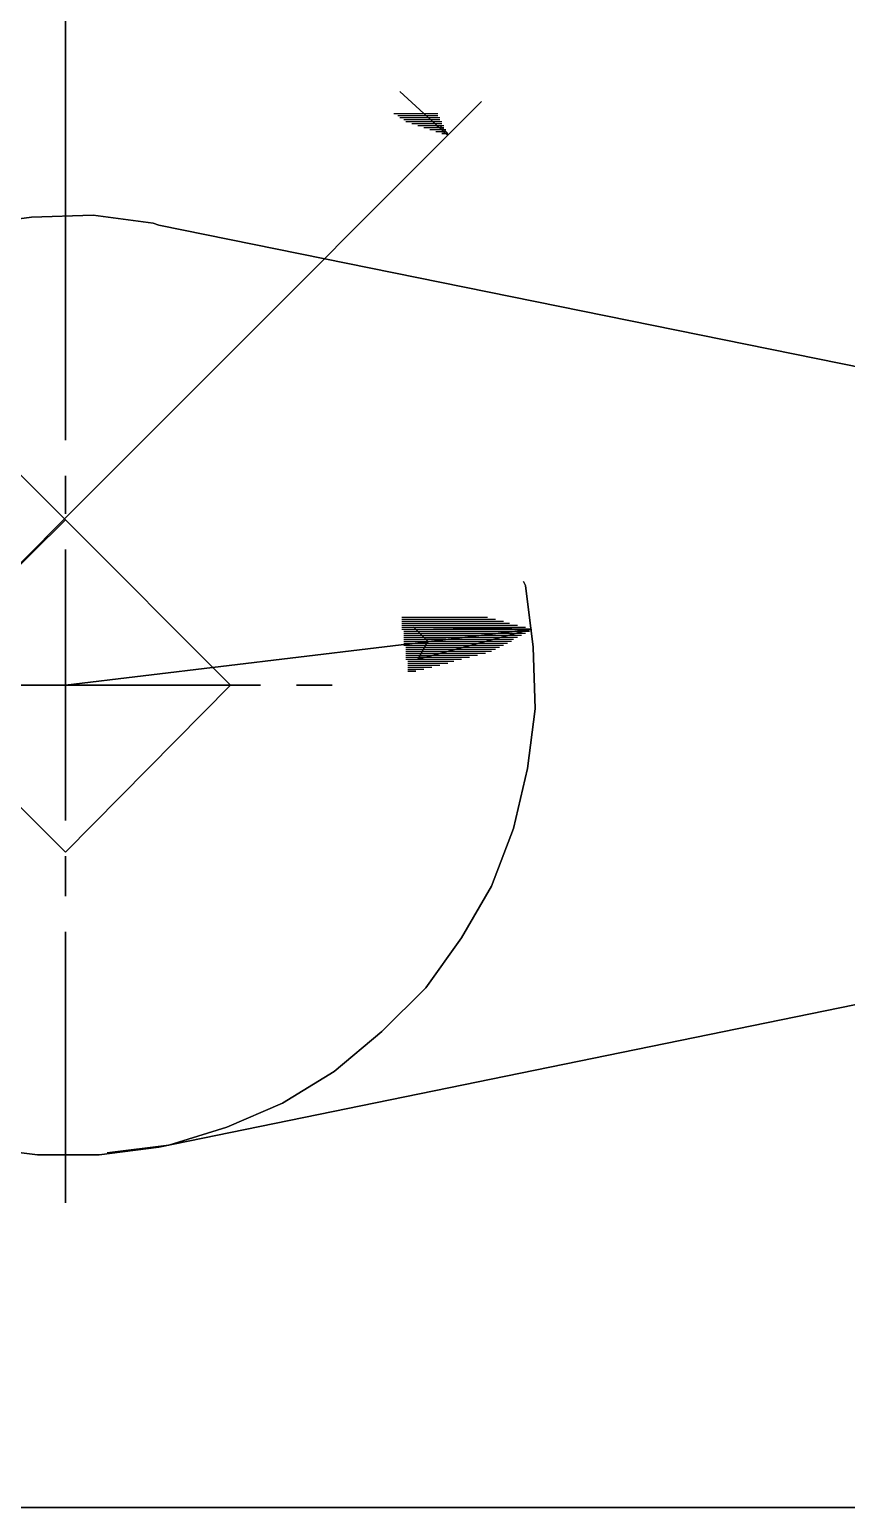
# Model space of a CAD drawing. Extents: x 20 to 206, y 5 to 293.
# Drawn here: x 115.1 to 149.8, y 196.6 to 259.4 of the extents above; entities that cross this region are included whole.
import ezdxf

# ---------------------------------------------------------------- set-up
doc = ezdxf.new("R2010")
doc.units = 0

msp = doc.modelspace()

# ---------------------------------------------------------------- linework, layer by layer
at = {"layer": 'P00015'}
msp.add_lwpolyline([(120.565326, 251.121327), (168.571332, 241.384658), (120.565326, 251.121327)], dxfattribs=at)
at = {"layer": 'P00016'}
msp.add_lwpolyline([(168.571332, 221.741994), (120.565326, 211.920662), (168.571332, 221.741994)], dxfattribs=at)
at = {"layer": 'P00018'}
msp.add_lwpolyline([(112.60666, 251.121327), (115.146665, 251.459996), (112.60666, 251.121327)], dxfattribs=at)
at = {"layer": 'P00019'}
msp.add_lwpolyline([(115.146665, 251.459996), (117.771332, 251.544659), (115.146665, 251.459996)], dxfattribs=at)
at = {"layer": 'P00020'}
msp.add_lwpolyline([(117.771332, 251.544659), (120.311326, 251.205995), (117.771332, 251.544659)], dxfattribs=at)
at = {"layer": 'P00021'}
msp.add_lwpolyline([(120.311326, 251.205995), (120.565326, 251.121327), (120.311326, 251.205995)], dxfattribs=at)
at = {"layer": 'P00055'}
msp.add_lwpolyline([(120.565326, 211.920662), (118.025332, 211.581993), (120.565326, 211.920662)], dxfattribs=at)
at = {"layer": 'P00056'}
msp.add_lwpolyline([(118.025332, 211.581993), (115.400665, 211.581993), (118.025332, 211.581993)], dxfattribs=at)
at = {"layer": 'P00057'}
msp.add_lwpolyline([(115.400665, 211.581993), (112.775997, 211.920662), (115.400665, 211.581993)], dxfattribs=at)
at = {"layer": 'P00074'}
msp.add_lwpolyline([(116.585993, 224.45133), (109.474003, 231.563326), (116.585993, 224.45133)], dxfattribs=at)
at = {"layer": 'P00075'}
msp.add_lwpolyline([(123.613331, 231.563326), (116.585993, 224.45133), (123.613331, 231.563326)], dxfattribs=at)
at = {"layer": 'P00076'}
msp.add_lwpolyline([(116.585993, 238.590658), (123.613331, 231.563326), (116.585993, 238.590658)], dxfattribs=at)
at = {"layer": 'P00077'}
msp.add_lwpolyline([(109.474003, 231.563326), (116.585993, 238.590658), (109.474003, 231.563326)], dxfattribs=at)
at = {"layer": 'P00086'}
msp.add_lwpolyline([(116.585993, 253.57666), (116.585993, 241.977327), (116.585993, 253.57666)], dxfattribs=at)
at = {"layer": 'P00087'}
msp.add_lwpolyline([(116.585993, 240.453325), (116.585993, 238.844659), (116.585993, 240.453325)], dxfattribs=at)
at = {"layer": 'P00088'}
msp.add_lwpolyline([(116.585993, 237.320662), (116.585993, 225.805995), (116.585993, 237.320662)], dxfattribs=at)
at = {"layer": 'P00089'}
msp.add_lwpolyline([(116.585993, 224.281993), (116.585993, 222.588658), (116.585993, 224.281993)], dxfattribs=at)
at = {"layer": 'P00090'}
msp.add_lwpolyline([(116.585993, 221.064661), (116.585993, 209.549995), (116.585993, 221.064661)], dxfattribs=at)
at = {"layer": 'P00097'}
msp.add_lwpolyline([(108.204, 231.563326), (124.883333, 231.563326), (108.204, 231.563326)], dxfattribs=at)
at = {"layer": 'P00098'}
msp.add_lwpolyline([(126.407325, 231.563326), (127.931328, 231.563326), (126.407325, 231.563326)], dxfattribs=at)
at = {"layer": 'P00109'}
msp.add_lwpolyline([(116.585993, 238.590658), (92.455995, 262.720659), (116.585993, 238.590658)], dxfattribs=at)
at = {"layer": 'P00110'}
msp.add_lwpolyline([(132.841999, 254.931328), (130.809996, 256.793994), (132.841999, 254.931328)], dxfattribs=at)
at = {"layer": 'P00111'}
msp.add_lwpolyline([(109.474003, 231.563326), (134.281328, 256.370659), (109.474003, 231.563326)], dxfattribs=at)
at = {"layer": 'P00112'}
msp.add_lwpolyline([(116.585993, 251.544659), (116.585993, 263.651992), (116.585993, 251.544659)], dxfattribs=at)
at = {"layer": 'P00113'}
msp.add_lwpolyline([(118.363996, 211.666661), (120.988664, 212.005325), (118.363996, 211.666661)], dxfattribs=at)
at = {"layer": 'P00114'}
msp.add_lwpolyline([(120.988664, 212.005325), (123.443994, 212.767326), (120.988664, 212.005325)], dxfattribs=at)
at = {"layer": 'P00115'}
msp.add_lwpolyline([(123.443994, 212.767326), (125.814661, 213.783328), (123.443994, 212.767326)], dxfattribs=at)
at = {"layer": 'P00116'}
msp.add_lwpolyline([(125.814661, 213.783328), (128.016002, 215.137993), (125.814661, 213.783328)], dxfattribs=at)
at = {"layer": 'P00117'}
msp.add_lwpolyline([(128.016002, 215.137993), (130.047994, 216.831328), (128.016002, 215.137993)], dxfattribs=at)
at = {"layer": 'P00118'}
msp.add_lwpolyline([(130.047994, 216.831328), (131.910661, 218.693994), (130.047994, 216.831328)], dxfattribs=at)
at = {"layer": 'P00119'}
msp.add_lwpolyline([(131.910661, 218.693994), (133.434663, 220.810661), (131.910661, 218.693994)], dxfattribs=at)
at = {"layer": 'P00120'}
msp.add_lwpolyline([(133.434663, 220.810661), (134.704665, 223.011996), (133.434663, 220.810661)], dxfattribs=at)
at = {"layer": 'P00121'}
msp.add_lwpolyline([(134.704665, 223.011996), (135.635993, 225.467326), (134.704665, 223.011996)], dxfattribs=at)
at = {"layer": 'P00122'}
msp.add_lwpolyline([(135.635993, 225.467326), (136.228668, 228.007325), (135.635993, 225.467326)], dxfattribs=at)
at = {"layer": 'P00123'}
msp.add_lwpolyline([(136.228668, 228.007325), (136.567332, 230.547329), (136.228668, 228.007325)], dxfattribs=at)
at = {"layer": 'P00124'}
msp.add_lwpolyline([(136.567332, 230.547329), (136.482668, 233.171992), (136.567332, 230.547329)], dxfattribs=at)
at = {"layer": 'P00125'}
msp.add_lwpolyline([(136.482668, 233.171992), (136.143994, 235.796659), (136.482668, 233.171992)], dxfattribs=at)
at = {"layer": 'P00126'}
msp.add_lwpolyline([(136.143994, 235.796659), (136.059331, 235.965991), (136.143994, 235.796659)], dxfattribs=at)
at = {"layer": 'P00221'}
msp.add_lwpolyline([(46.566667, 196.596), (186.60532, 196.596), (46.566667, 196.596)], dxfattribs=at)
at = {"layer": 'P00937'}
msp.add_lwpolyline([(130.555995, 255.862661), (132.418661, 255.862661)], dxfattribs=at)
at = {"layer": 'P00938'}
msp.add_lwpolyline([(130.725332, 255.777992), (132.418661, 255.777992)], dxfattribs=at)
at = {"layer": 'P00939'}
msp.add_lwpolyline([(130.809996, 255.693326), (132.503335, 255.693326)], dxfattribs=at)
at = {"layer": 'P00940'}
msp.add_lwpolyline([(130.979333, 255.60866), (132.503335, 255.60866)], dxfattribs=at)
at = {"layer": 'P00941'}
msp.add_lwpolyline([(131.063996, 255.523995), (132.587999, 255.523995)], dxfattribs=at)
at = {"layer": 'P00942'}
msp.add_lwpolyline([(131.317997, 255.439326), (132.587999, 255.439326)], dxfattribs=at)
at = {"layer": 'P00943'}
msp.add_lwpolyline([(131.571997, 255.35466), (132.672662, 255.35466)], dxfattribs=at)
at = {"layer": 'P00944'}
msp.add_lwpolyline([(131.825997, 255.269994), (132.672662, 255.269994)], dxfattribs=at)
at = {"layer": 'P00945'}
msp.add_lwpolyline([(132.079998, 255.185325), (132.757325, 255.185325)], dxfattribs=at)
at = {"layer": 'P00946'}
msp.add_lwpolyline([(132.333998, 255.10066), (132.757325, 255.10066)], dxfattribs=at)
at = {"layer": 'P00947'}
msp.add_lwpolyline([(132.587999, 255.015994), (132.841999, 255.015994), (132.587999, 255.015994)], dxfattribs=at)
at = {"layer": 'P00948'}
msp.add_lwpolyline([(131.40266, 255.862661), (131.741334, 255.862661)], dxfattribs=at)
at = {"layer": 'P00949'}
msp.add_lwpolyline([(131.487334, 255.777992), (131.825997, 255.777992)], dxfattribs=at)
at = {"layer": 'P00950'}
msp.add_lwpolyline([(131.65666, 255.693326), (131.995335, 255.693326)], dxfattribs=at)
at = {"layer": 'P00951'}
msp.add_lwpolyline([(131.825997, 255.60866), (132.079998, 255.60866)], dxfattribs=at)
at = {"layer": 'P00952'}
msp.add_lwpolyline([(131.910661, 255.523995), (132.164661, 255.523995)], dxfattribs=at)
at = {"layer": 'P00953'}
msp.add_lwpolyline([(132.079998, 255.439326), (132.249335, 255.439326)], dxfattribs=at)
at = {"layer": 'P00954'}
msp.add_lwpolyline([(132.164661, 255.35466), (132.333998, 255.35466), (132.503335, 255.269994), (132.587999, 255.185325), (132.672662, 255.10066), (132.587999, 255.10066)], dxfattribs=at)
at = {"layer": 'P00955'}
msp.add_lwpolyline([(131.741334, 255.862661), (131.995335, 255.862661)], dxfattribs=at)
at = {"layer": 'P00956'}
msp.add_lwpolyline([(131.825997, 255.777992), (132.079998, 255.777992)], dxfattribs=at)
at = {"layer": 'P00957'}
msp.add_lwpolyline([(131.995335, 255.693326), (132.164661, 255.693326)], dxfattribs=at)
at = {"layer": 'P00958'}
msp.add_lwpolyline([(132.079998, 255.60866), (132.249335, 255.60866)], dxfattribs=at)
at = {"layer": 'P00959'}
msp.add_lwpolyline([(132.164661, 255.523995), (132.333998, 255.523995)], dxfattribs=at)
at = {"layer": 'P00960'}
msp.add_lwpolyline([(132.249335, 255.439326), (132.418661, 255.439326)], dxfattribs=at)
at = {"layer": 'P00961'}
msp.add_lwpolyline([(132.333998, 255.35466), (132.503335, 255.35466), (132.587999, 255.269994), (132.672662, 255.185325), (132.757325, 255.10066), (132.841999, 255.015994), (132.757325, 255.015994)], dxfattribs=at)
at = {"layer": 'P00962'}
msp.add_lwpolyline([(132.841999, 254.931328), (130.809996, 256.793994), (132.841999, 254.931328)], dxfattribs=at)
at = {"layer": 'P00963'}
msp.add_lwpolyline([(130.894659, 234.441994), (134.535328, 234.441994)], dxfattribs=at)
at = {"layer": 'P00964'}
msp.add_lwpolyline([(130.894659, 234.357325), (134.873992, 234.357325)], dxfattribs=at)
at = {"layer": 'P00965'}
msp.add_lwpolyline([(130.894659, 234.272662), (135.212666, 234.272662)], dxfattribs=at)
at = {"layer": 'P00966'}
msp.add_lwpolyline([(130.894659, 234.187993), (135.466667, 234.187993)], dxfattribs=at)
at = {"layer": 'P00967'}
msp.add_lwpolyline([(130.894659, 234.103325), (135.80533, 234.103325)], dxfattribs=at)
at = {"layer": 'P00968'}
msp.add_lwpolyline([(130.894659, 234.018661), (136.143994, 234.018661)], dxfattribs=at)
at = {"layer": 'P00969'}
msp.add_lwpolyline([(130.894659, 233.933993), (136.397994, 233.933993)], dxfattribs=at)
at = {"layer": 'P00970'}
msp.add_lwpolyline([(130.979333, 233.84933), (136.313331, 233.84933)], dxfattribs=at)
at = {"layer": 'P00971'}
msp.add_lwpolyline([(130.979333, 233.764661), (136.143994, 233.764661)], dxfattribs=at)
at = {"layer": 'P00972'}
msp.add_lwpolyline([(130.979333, 233.679992), (135.974668, 233.679992)], dxfattribs=at)
at = {"layer": 'P00973'}
msp.add_lwpolyline([(130.979333, 233.595329), (135.80533, 233.595329)], dxfattribs=at)
at = {"layer": 'P00974'}
msp.add_lwpolyline([(130.979333, 233.510661), (135.635993, 233.510661)], dxfattribs=at)
at = {"layer": 'P00975'}
msp.add_lwpolyline([(130.979333, 233.425992), (135.55133, 233.425992)], dxfattribs=at)
at = {"layer": 'P00976'}
msp.add_lwpolyline([(130.979333, 233.341329), (135.381993, 233.341329)], dxfattribs=at)
at = {"layer": 'P00977'}
msp.add_lwpolyline([(130.979333, 233.25666), (135.212666, 233.25666)], dxfattribs=at)
at = {"layer": 'P00978'}
msp.add_lwpolyline([(131.063996, 233.171992), (135.043329, 233.171992)], dxfattribs=at)
at = {"layer": 'P00979'}
msp.add_lwpolyline([(131.063996, 233.087328), (134.873992, 233.087328)], dxfattribs=at)
at = {"layer": 'P00980'}
msp.add_lwpolyline([(131.063996, 233.00266), (134.704665, 233.00266)], dxfattribs=at)
at = {"layer": 'P00981'}
msp.add_lwpolyline([(131.063996, 232.917991), (134.450665, 232.917991)], dxfattribs=at)
at = {"layer": 'P00982'}
msp.add_lwpolyline([(131.063996, 232.833328), (134.112001, 232.833328)], dxfattribs=at)
at = {"layer": 'P00983'}
msp.add_lwpolyline([(131.063996, 232.748659), (133.773327, 232.748659)], dxfattribs=at)
at = {"layer": 'P00984'}
msp.add_lwpolyline([(131.063996, 232.663996), (133.434663, 232.663996)], dxfattribs=at)
at = {"layer": 'P00985'}
msp.add_lwpolyline([(131.148659, 232.579328), (133.096, 232.579328)], dxfattribs=at)
at = {"layer": 'P00986'}
msp.add_lwpolyline([(131.148659, 232.494659), (132.841999, 232.494659)], dxfattribs=at)
at = {"layer": 'P00987'}
msp.add_lwpolyline([(131.148659, 232.409996), (132.503335, 232.409996)], dxfattribs=at)
at = {"layer": 'P00988'}
msp.add_lwpolyline([(131.148659, 232.325327), (132.164661, 232.325327)], dxfattribs=at)
at = {"layer": 'P00989'}
msp.add_lwpolyline([(131.148659, 232.240658), (131.825997, 232.240658)], dxfattribs=at)
at = {"layer": 'P00990'}
msp.add_lwpolyline([(131.148659, 232.155995), (131.487334, 232.155995), (131.148659, 232.155995)], dxfattribs=at)
at = {"layer": 'P00991'}
msp.add_lwpolyline([(136.397994, 233.933993), (131.571997, 232.663996), (136.397994, 233.933993)], dxfattribs=at)
at = {"layer": 'P00992'}
msp.add_lwpolyline([(131.571997, 232.663996), (131.995335, 233.425992), (131.571997, 232.663996)], dxfattribs=at)
at = {"layer": 'P00993'}
msp.add_lwpolyline([(131.995335, 233.425992), (131.40266, 234.018661), (131.995335, 233.425992)], dxfattribs=at)
at = {"layer": 'P00994'}
msp.add_lwpolyline([(131.40266, 234.018661), (136.397994, 233.933993), (131.40266, 234.018661)], dxfattribs=at)
at = {"layer": 'P00995'}
msp.add_lwpolyline([(135.720667, 233.84933), (136.143994, 233.84933)], dxfattribs=at)
at = {"layer": 'P00996'}
msp.add_lwpolyline([(134.958666, 233.764661), (135.80533, 233.764661)], dxfattribs=at)
at = {"layer": 'P00997'}
msp.add_lwpolyline([(134.196665, 233.679992), (135.466667, 233.679992)], dxfattribs=at)
at = {"layer": 'P00998'}
msp.add_lwpolyline([(133.519326, 233.595329), (135.127992, 233.595329)], dxfattribs=at)
at = {"layer": 'P00999'}
msp.add_lwpolyline([(132.757325, 233.510661), (134.789329, 233.510661)], dxfattribs=at)
at = {"layer": 'P01000'}
msp.add_lwpolyline([(131.995335, 233.425992), (134.535328, 233.425992)], dxfattribs=at)
at = {"layer": 'P01001'}
msp.add_lwpolyline([(131.995335, 233.341329), (134.196665, 233.341329)], dxfattribs=at)
at = {"layer": 'P01002'}
msp.add_lwpolyline([(131.910661, 233.25666), (133.858001, 233.25666)], dxfattribs=at)
at = {"layer": 'P01003'}
msp.add_lwpolyline([(131.910661, 233.171992), (133.519326, 233.171992)], dxfattribs=at)
at = {"layer": 'P01004'}
msp.add_lwpolyline([(131.825997, 233.087328), (133.180663, 233.087328)], dxfattribs=at)
at = {"layer": 'P01005'}
msp.add_lwpolyline([(131.825997, 233.00266), (132.926662, 233.00266)], dxfattribs=at)
at = {"layer": 'P01006'}
msp.add_lwpolyline([(131.741334, 232.917991), (132.587999, 232.917991)], dxfattribs=at)
at = {"layer": 'P01007'}
msp.add_lwpolyline([(131.741334, 232.833328), (132.249335, 232.833328)], dxfattribs=at)
at = {"layer": 'P01008'}
msp.add_lwpolyline([(131.65666, 232.748659), (131.910661, 232.748659), (131.65666, 232.748659)], dxfattribs=at)
at = {"layer": 'P01009'}
msp.add_lwpolyline([(131.487334, 233.933993), (136.397994, 233.933993)], dxfattribs=at)
at = {"layer": 'P01010'}
msp.add_lwpolyline([(131.571997, 233.84933), (135.720667, 233.84933)], dxfattribs=at)
at = {"layer": 'P01011'}
msp.add_lwpolyline([(131.65666, 233.764661), (134.958666, 233.764661)], dxfattribs=at)
at = {"layer": 'P01012'}
msp.add_lwpolyline([(131.741334, 233.679992), (134.196665, 233.679992)], dxfattribs=at)
at = {"layer": 'P01013'}
msp.add_lwpolyline([(131.825997, 233.595329), (133.519326, 233.595329)], dxfattribs=at)
at = {"layer": 'P01014'}
msp.add_lwpolyline([(131.910661, 233.510661), (132.757325, 233.510661), (131.910661, 233.510661)], dxfattribs=at)
at = {"layer": 'P01015'}
msp.add_lwpolyline([(116.585993, 231.563326), (136.397994, 233.933993), (116.585993, 231.563326)], dxfattribs=at)
at = {"layer": 'P01016'}
msp.add_lwpolyline([(118.363996, 211.666661), (120.988664, 212.005325), (118.363996, 211.666661)], dxfattribs=at)
at = {"layer": 'P01017'}
msp.add_lwpolyline([(120.988664, 212.005325), (123.443994, 212.767326), (120.988664, 212.005325)], dxfattribs=at)
at = {"layer": 'P01018'}
msp.add_lwpolyline([(123.443994, 212.767326), (125.814661, 213.783328), (123.443994, 212.767326)], dxfattribs=at)
at = {"layer": 'P01019'}
msp.add_lwpolyline([(125.814661, 213.783328), (128.016002, 215.137993), (125.814661, 213.783328)], dxfattribs=at)
at = {"layer": 'P01020'}
msp.add_lwpolyline([(128.016002, 215.137993), (130.047994, 216.831328), (128.016002, 215.137993)], dxfattribs=at)
at = {"layer": 'P01021'}
msp.add_lwpolyline([(130.047994, 216.831328), (131.910661, 218.693994), (130.047994, 216.831328)], dxfattribs=at)
at = {"layer": 'P01022'}
msp.add_lwpolyline([(131.910661, 218.693994), (133.434663, 220.810661), (131.910661, 218.693994)], dxfattribs=at)
at = {"layer": 'P01023'}
msp.add_lwpolyline([(133.434663, 220.810661), (134.704665, 223.011996), (133.434663, 220.810661)], dxfattribs=at)
at = {"layer": 'P01024'}
msp.add_lwpolyline([(134.704665, 223.011996), (135.635993, 225.467326), (134.704665, 223.011996)], dxfattribs=at)
at = {"layer": 'P01025'}
msp.add_lwpolyline([(135.635993, 225.467326), (136.228668, 228.007325), (135.635993, 225.467326)], dxfattribs=at)
at = {"layer": 'P01026'}
msp.add_lwpolyline([(136.228668, 228.007325), (136.567332, 230.547329), (136.228668, 228.007325)], dxfattribs=at)
at = {"layer": 'P01027'}
msp.add_lwpolyline([(136.567332, 230.547329), (136.482668, 233.171992), (136.567332, 230.547329)], dxfattribs=at)
at = {"layer": 'P01028'}
msp.add_lwpolyline([(136.482668, 233.171992), (136.143994, 235.796659), (136.482668, 233.171992)], dxfattribs=at)
at = {"layer": 'P01029'}
msp.add_lwpolyline([(136.143994, 235.796659), (136.059331, 235.965991), (136.143994, 235.796659)], dxfattribs=at)

doc.saveas('drawing.dxf')
